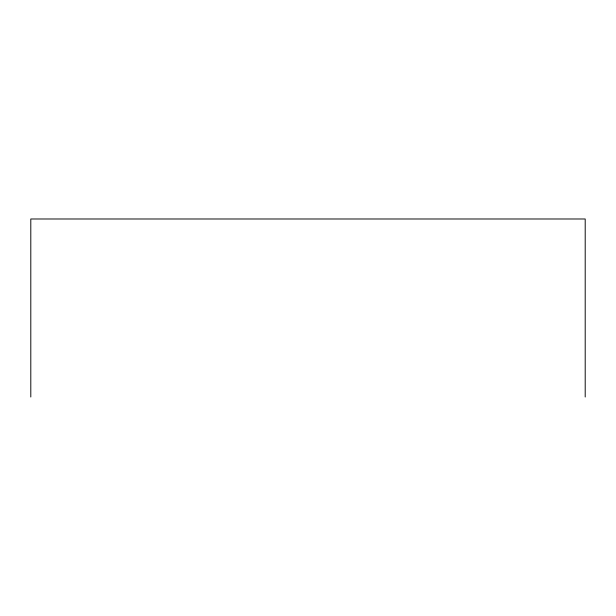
<?xml version="1.0" encoding="UTF-8"?>
<svg xmlns="http://www.w3.org/2000/svg" width="616" height="616" viewBox="0 0 616 616"><rect width="100%" height="100%" fill="white"/><g stroke="black" fill="none" stroke-linecap="round" stroke-linejoin="round"><path stroke-width="0.92" d="M585.2 397.012L585.2 218.988L30.8 218.988L30.8 397.012"/></g></svg>
